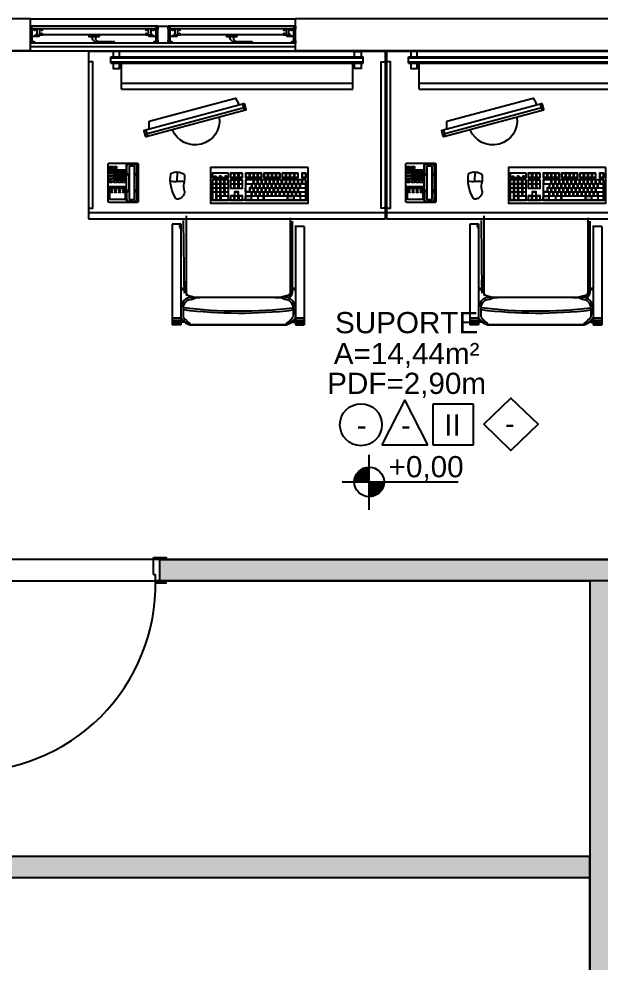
# Model space of a CAD drawing. Extents: x 100 to 738, y -85 to 470.
# Drawn here: x 623.744 to 626.49, y 462.234 to 466.687 of the extents above; entities that cross this region are included whole.
import ezdxf
from ezdxf.enums import TextEntityAlignment as Align

# ---------------------------------------------------------------- set-up
doc = ezdxf.new("R2010")
doc.units = 0
doc.layers.get('0').update_dxf_attribs({"linetype": 'CONTINUOUS'})
for name, color, linetype in [('0704-ARQ-CON', 12, 'CONTINUOUS'), ('A101', 1, 'CONTINUOUS'), ('A102', 2, 'CONTINUOUS'), ('A104', 4, 'CONTINUOUS'), ('A1CONSTRUIR_240', 240, 'CONTINUOUS'), ('A1MOB', 2, 'CONTINUOUS'), ('A2HACHU', 253, 'CONTINUOUS'), ('ARQ-ALV', 6, 'CONTINUOUS'), ('ARQ-GES', 4, 'CONTINUOUS'), ('ARQ-PIS', 1, 'CONTINUOUS'), ('GRF-ACAB', 2, 'CONTINUOUS'), ('GRF-HTC', 253, 'CONTINUOUS'), ('GRF-SMB', 2, 'CONTINUOUS'), ('Pisos', 251, 'CONTINUOUS')]:
    doc.layers.add(name, color=color, linetype=linetype)
doc.styles.add('ARIAL', font='arial.ttf', dxfattribs={"height": 0.1})
doc.styles.add('Arial_1', font='arial.ttf', dxfattribs={"height": 0.075})

# ---------------------------------------------------------------- blocks, each defined once
blk = doc.blocks.new('JMA_CS060')
at = {"layer": 'A101'}
for points in [[(7.2, 16.1), (7.2, 46.9), (19.5, 46.9), (19.5, 43.2), (20.8, 43.2), (20.8, 46.9), (31.6, 46.9), (31.6, 43.4), (34.2, 43.4), (34.2, 44.4), (32.9, 44.4), (32.9, 46.9), (38.4, 46.9), (38.4, 44.4), (37.2, 44.4), (37.2, 43.4), (39.7, 43.4), (39.7, 48.2), (7.2, 48.2), (7.2, 72.4), (17.2, 72.4), (17.2, 73.7), (7.2, 73.7), (6.3, 74.2), (5.8, 73.7), (1.3, 73.7), (1.3, 78.7), (5.8, 78.7), (6.3, 78.2), (7.2, 78.7), (7.2, 80), (0, 80), (0, 67.2), (1.3, 67.2), (1.3, 72.4), (5.9, 72.4), (5.9, 7.6), (1.3, 7.6), (1.3, 12.8), (0, 12.8), (0, 0), (7.2, 0), (7.2, 1.3), (6.3, 1.8), (5.8, 1.3), (1.3, 1.3), (1.3, 6.3), (5.8, 6.3), (6.3, 5.8), (7.2, 6.3), (7.2, 14.8), (20.8, 14.8), (20.8, 19.8), (19.5, 19.8), (19.5, 16.1)], [(325, 47.9), (325, 46.9), (325, 40.6), (325, 39.6), (275, 39.6), (275, 40.6), (275, 46.9), (275, 47.9)], [(580.5, 46.9), (592.8, 46.9), (592.8, 16.1), (580.5, 16.1), (580.5, 19.8), (579.2, 19.8), (579.2, 14.8), (592.8, 14.8), (592.8, 6.3), (593.7, 5.8), (594.2, 6.3), (598.7, 6.3), (598.7, 1.3), (594.2, 1.3), (593.7, 1.8), (592.8, 1.3), (592.8, 0), (600, 0), (600, 12.8), (598.7, 12.8), (598.7, 7.6), (594.1, 7.6), (594.1, 72.4), (598.7, 72.4), (598.7, 67.2), (600, 67.2), (600, 80), (592.8, 80), (592.8, 78.7), (593.7, 78.2), (594.2, 78.7), (598.7, 78.7), (598.7, 73.7), (594.2, 73.7), (593.7, 74.2), (592.8, 73.7), (582.8, 73.7), (582.8, 72.4), (592.8, 72.4), (592.8, 48.2), (560.3, 48.2), (560.3, 43.4), (562.9, 43.4), (562.9, 44.4), (561.6, 44.4), (561.6, 46.9), (567.1, 46.9), (567.1, 44.4), (565.9, 44.4), (565.9, 43.4), (568.4, 43.4), (568.4, 46.9), (579.2, 46.9), (579.2, 43.2), (580.5, 43.2)], [(55, 32.1), (55, 41.1), (29, 41.1), (29, 36.1), (30.2, 36.1), (30.2, 39.9), (32.5, 39.9), (32.5, 12.3), (30.2, 12.3), (30.2, 16.1), (29, 16.1), (29, 12.3), (14.2, 12.3), (14.2, 13.9), (13, 13.9), (13, 11.1), (55, 11.1), (55, 20.1), (53.8, 20.1), (53.8, 12.3), (43, 12.3), (43, 39.9), (53.8, 39.9), (53.8, 32.1)]]:
    blk.add_lwpolyline(points, close=True, dxfattribs=at)
blk.add_lwpolyline([(307.5, 47.9), (307.5, 61), (311.3, 66.4, -0.23718), (319.2, 70.7), (384.5, 72.5), (385.5, 71.5), (394.5, 71.5, 0.414214), (395, 72), (395, 72.5), (392, 75.5), (313.2, 75.5, 0.198912), (302.6, 71.1), (293.1, 61.6, 0.198912), (292.5, 60.2), (292.5, 47.9)], format="xyb", dxfattribs=at)
blk.add_lwpolyline([(587, 11.1), (587, 13.9), (585.8, 13.9), (585.8, 12.3), (571, 12.3), (571, 16.1), (569.8, 16.1), (569.8, 12.3), (567.5, 12.3), (567.5, 39.9), (569.8, 39.9), (569.8, 36.1), (571, 36.1), (571, 41.1), (545, 41.1), (545, 32.1), (546.2, 32.1), (546.2, 39.9), (557, 39.9), (557, 12.3), (546.2, 12.3), (546.2, 20.1), (545, 20.1), (545, 11.1), (587, 11.1), (587, 11.1)], dxfattribs=at)
at = {"layer": 'A102'}
for p, q in [((600, 80), (0, 80)), ((600, 0), (0, 0)), ((275, 39.6), (55, 39.6)), ((545, 12.4), (55, 12.4)), ((545, 39.6), (325, 39.6))]:
    blk.add_line(p, q, dxfattribs=at)
blk = doc.blocks.new('3600-00-FORCAS_ARMADAS-MAT-LAY-PROPOSTO$0$p.90.10')
for p, q in [((1671.5791, 1812.4482), (1671.5791, 1812.3682)), ((1671.5791, 1812.4282), (1671.5791, 1812.3482)), ((1671.5991, 1812.4482), (1671.5991, 1812.4182)), ((1671.6091, 1812.4182), (1671.5991, 1812.4182)), ((1671.6091, 1812.4182), (1671.6091, 1812.3482)), ((1672.4891, 1812.4182), (1672.4891, 1812.3482)), ((1672.4991, 1812.4182), (1672.4891, 1812.4182)), ((1672.4991, 1812.4482), (1672.4991, 1812.4182)), ((1672.5191, 1812.4482), (1672.5191, 1812.3482))]:
    blk.add_line(p, q)
for points in [[(1672.4991, 1813.3482), (1672.4691, 1813.3482), (1672.4691, 1812.4482), (1672.4991, 1812.4482)], [(1671.5991, 1812.4582), (1671.5491, 1812.4582), (1671.5491, 1812.4482), (1671.5991, 1812.4482)], [(1672.4991, 1812.4582), (1672.5491, 1812.4582), (1672.5491, 1812.4482), (1672.4991, 1812.4482)], [(1671.6091, 1812.3382), (1671.5491, 1812.3382), (1671.5491, 1812.3482), (1671.6091, 1812.3482)], [(1672.4891, 1812.3382), (1672.5491, 1812.3382), (1672.5491, 1812.3482), (1672.4891, 1812.3482)]]:
    blk.add_lwpolyline(points, close=True)
at = {"layer": 'Pisos'}
for p, q in [((1672.4616, 1813.3117), (1672.4616, 1813.2317)), ((1672.4691, 1813.3117), (1672.4616, 1813.3117)), ((1672.5066, 1813.3117), (1672.4991, 1813.3117)), ((1672.5066, 1813.3117), (1672.5066, 1813.2317)), ((1672.4316, 1813.2867), (1672.4316, 1813.2117)), ((1672.4616, 1813.2867), (1672.4316, 1813.2867)), ((1672.4466, 1813.2717), (1672.4466, 1813.2117)), ((1672.4616, 1813.2717), (1672.4466, 1813.2717)), ((1672.5366, 1813.2867), (1672.5066, 1813.2867)), ((1672.5066, 1813.2717), (1672.5216, 1813.2717)), ((1672.5216, 1813.2717), (1672.5216, 1813.2117)), ((1672.5366, 1813.2867), (1672.5366, 1813.2117)), ((1672.4466, 1813.2117), (1672.4316, 1813.2117)), ((1672.4691, 1813.2317), (1672.4616, 1813.2317)), ((1672.5066, 1813.2317), (1672.4991, 1813.2317)), ((1672.5366, 1813.2117), (1672.5216, 1813.2117))]:
    blk.add_line(p, q, dxfattribs=at)
blk.add_arc((1672.4841, 1812.4632), 0.8851, 89.029, 180.971, dxfattribs=at)
blk = doc.blocks.new('BASE ARQ')
at = {"layer": 'GRF-HTC'}
h = blk.add_hatch(color=41, dxfattribs=at)
h.dxf.hatch_style = 1
h.paths.add_polyline_path([(734.1406, 486.051), (738.7, 486.051), (738.7, 485.951), (734.1406, 485.951)])
h = blk.add_hatch(color=41, dxfattribs=at)
h.dxf.hatch_style = 1
h.paths.add_polyline_path([(736.2677, 478.451), (736.2677, 485.951), (736.1677, 485.951), (736.1677, 478.451)])
h = blk.add_hatch(color=41, dxfattribs=at)
h.dxf.hatch_style = 1
h.paths.add_polyline_path([(732.07, 484.651), (731.97, 484.651), (731.97, 484.4518), (732.07, 484.4518), (732.07, 484.551), (736.1677, 484.551), (736.1677, 484.651)])
at = {"layer": 'A102', "linetype": 'Continuous', "ltscale": 0.01}
for p, q in [((733.5301, 488.601), (734.7801, 488.601)), ((733.5301, 488.471), (734.7801, 488.471)), ((733.5301, 488.471), (734.7801, 488.471)), ((733.5301, 488.451), (734.7801, 488.451)), ((733.5301, 488.451), (734.7801, 488.451))]:
    blk.add_line(p, q, dxfattribs=at)
blk.add_lwpolyline([(734.1301, 488.566), (734.1801, 488.566), (734.1801, 488.486), (734.1301, 488.486)], close=True, dxfattribs=at)
blk.add_lwpolyline([(734.1301, 488.566), (734.1801, 488.566), (734.1801, 488.486), (734.1301, 488.486)], close=True, dxfattribs=at)
at = {"layer": 'A104'}
blk.add_lwpolyline([(736.2677, 478.451), (736.2677, 485.951), (736.1677, 485.951), (736.1677, 478.451)], close=True, dxfattribs=at)
at = {"layer": 'A1CONSTRUIR_240'}
blk.add_line((733.5301, 488.451), (733.5301, 488.601), dxfattribs=at)
at = {"layer": 'ARQ-ALV'}
for p, q in [((733.5301, 488.601), (729.5299, 488.601)), ((733.5301, 488.451), (733.5301, 488.601)), ((736.405, 488.601), (734.7801, 488.601)), ((734.7801, 488.451), (734.7801, 488.601)), ((733.5301, 488.451), (730.77, 488.451)), ((736.405, 488.451), (734.7801, 488.451))]:
    blk.add_line(p, q, dxfattribs=at)
at = {"layer": 'ARQ-GES'}
blk.add_lwpolyline([(734.1406, 486.051), (738.7, 486.051), (738.7, 485.951), (734.1406, 485.951)], close=True, dxfattribs=at)
blk.add_lwpolyline([(732.07, 484.651), (731.97, 484.651), (731.97, 484.4518), (732.07, 484.4518), (732.07, 484.551), (736.1677, 484.551), (736.1677, 484.651), (731.97, 484.651)], dxfattribs=at)
at = {"layer": '0704-ARQ-CON', "rotation": 180.0012848688252}
blk.add_blockref('3600-00-FORCAS_ARMADAS-MAT-LAY-PROPOSTO$0$p.90.10', (2405.679, 2298.4367), dxfattribs=at)
at = {"layer": 'A101', "linetype": 'Continuous', "xscale": -0.0009999999999764, "yscale": 0.0009999999999764, "zscale": 0.001, "rotation": 180}
for p in [(733.5301, 488.566), (733.5301, 488.566), (734.1801, 488.566), (734.1801, 488.566)]:
    blk.add_blockref('JMA_CS060', p, dxfattribs=at)
blk = doc.blocks.new('A$C1F6C1DF3')
for p, q in [((-409.2, -35.3), (-409.2, -67.3)), ((63.5, -35.3), (63.5, -67.3)), ((72.2, -53.3), (-417.8, -53.3))]:
    blk.add_line(p, q)
blk.add_lwpolyline([(-415.8, -35.3, 0.414214), (-417.8, -37.3), (-417.8, -65.3, 0.414214), (-415.8, -67.3), (70.2, -67.3, 0.414214), (72.2, -65.3), (72.2, -37.3, 0.414214), (70.2, -35.3)], format="xyb", close=True)
blk.add_lwpolyline([(-392.4, -35.3, -0.068717), (-385, -2.8, -0.249806), (-383.3, -1.9), (37.6, -1.9, -0.249806), (39.3, -2.8, -0.068717), (46.7, -35.3)], format="xyb")
blk.add_arc((-172.8, -53.3), 114.8, 187.0025, 352.9975)
blk = doc.blocks.new('A$C53536235')
blk.add_line((-382.5, -74.6, 0), (77.5, -74.6, 0))
at = {"elevation": 0}
for points in [[(-382.5, 78.4), (77.5, 78.4), (77.5, -88.6), (-382.5, -88.6)], [(-372.5, 52.4), (-352.5, 52.4), (-352.5, 32.4), (-372.5, 32.4)], [(-335.5, 52.4), (-259.3, 52.4), (-259.3, 32.4), (-335.5, 32.4)], [(-249.8, 52.4), (-173.6, 52.4), (-173.6, 32.4), (-249.8, 32.4)], [(-163.7, 52.4), (-87.5, 52.4), (-87.5, 32.4), (-163.7, 32.4)], [(-72.9, 52.4), (-15.9, 52.4), (-15.9, 32.4), (-72.9, 32.4)], [(-6.9, 52.4), (69.5, 52.4), (69.5, 32.4), (-6.9, 32.4)], [(-372.5, 21.4), (-86.5, 21.4), (-86.5, -74.6), (-372.5, -74.6)], [(-72.9, 20.4), (-15.9, 20.4), (-15.9, -18.6), (-72.9, -18.6)], [(-6.9, 21.4), (69.5, 21.4), (69.5, -74.6), (-6.9, -74.6)], [(1.5, 38.6), (9.7, 38.6), (9.7, 36), (1.5, 36)], [(26.8, 38.6), (35, 38.6), (35, 36), (26.8, 36)], [(61.1, 38.6), (52.9, 38.6), (52.9, 36), (61.1, 36)]]:
    blk.add_lwpolyline(points, close=True, dxfattribs=at)
for points in [[(-369.7, 51.4), (-356.4, 51.4, -0.414214), (-354.4, 49.4), (-354.4, 35.4, -0.414214), (-356.4, 33.4), (-369.7, 33.4, -0.414214), (-371.7, 35.4), (-371.7, 49.4, -0.414214)], [(-332.7, 51.4), (-319.4, 51.4, -0.414214), (-317.4, 49.4), (-317.4, 35.4, -0.414214), (-319.4, 33.4), (-332.7, 33.4, -0.414214), (-334.7, 35.4), (-334.7, 49.4, -0.414214)], [(-313.7, 51.4), (-300.3, 51.4, -0.414214), (-298.3, 49.4), (-298.3, 35.4, -0.414214), (-300.3, 33.4), (-313.7, 33.4, -0.414214), (-315.7, 35.4), (-315.7, 49.4, -0.414214)], [(-294.6, 51.4), (-281.3, 51.4, -0.414214), (-279.3, 49.4), (-279.3, 35.4, -0.414214), (-281.3, 33.4), (-294.6, 33.4, -0.414214), (-296.6, 35.4), (-296.6, 49.4, -0.414214)], [(-275.6, 51.4), (-262.2, 51.4, -0.414214), (-260.2, 49.4), (-260.2, 35.4, -0.414214), (-262.2, 33.4), (-275.6, 33.4, -0.414214), (-277.6, 35.4), (-277.6, 49.4, -0.414214)], [(-247, 51.4), (-233.7, 51.4, -0.414214), (-231.7, 49.4), (-231.7, 35.4, -0.414214), (-233.7, 33.4), (-247, 33.4, -0.414214), (-249, 35.4), (-249, 49.4, -0.414214)], [(-228, 51.4), (-214.6, 51.4, -0.414214), (-212.6, 49.4), (-212.6, 35.4, -0.414214), (-214.6, 33.4), (-228, 33.4, -0.414214), (-230, 35.4), (-230, 49.4, -0.414214)], [(-208.9, 51.4), (-195.6, 51.4, -0.414214), (-193.6, 49.4), (-193.6, 35.4, -0.414214), (-195.6, 33.4), (-208.9, 33.4, -0.414214), (-210.9, 35.4), (-210.9, 49.4, -0.414214)], [(-189.9, 51.4), (-176.5, 51.4, -0.414214), (-174.5, 49.4), (-174.5, 35.4, -0.414214), (-176.5, 33.4), (-189.9, 33.4, -0.414214), (-191.9, 35.4), (-191.9, 49.4, -0.414214)], [(-160.9, 51.4), (-147.6, 51.4, -0.414214), (-145.6, 49.4), (-145.6, 35.4, -0.414214), (-147.6, 33.4), (-160.9, 33.4, -0.414214), (-162.9, 35.4), (-162.9, 49.4, -0.414214)], [(-141.9, 51.4), (-128.5, 51.4, -0.414214), (-126.5, 49.4), (-126.5, 35.4, -0.414214), (-128.5, 33.4), (-141.9, 33.4, -0.414214), (-143.9, 35.4), (-143.9, 49.4, -0.414214)], [(-122.8, 51.4), (-109.5, 51.4, -0.414214), (-107.5, 49.4), (-107.5, 35.4, -0.414214), (-109.5, 33.4), (-122.8, 33.4, -0.414214), (-124.8, 35.4), (-124.8, 49.4, -0.414214)], [(-103.8, 51.4), (-90.4, 51.4, -0.414214), (-88.4, 49.4), (-88.4, 35.4, -0.414214), (-90.4, 33.4), (-103.8, 33.4, -0.414214), (-105.8, 35.4), (-105.8, 49.4, -0.414214)], [(-70.1, 51.4), (-56.7, 51.4, -0.414214), (-54.7, 49.4), (-54.7, 35.4, -0.414214), (-56.7, 33.4), (-70.1, 33.4, -0.414214), (-72.1, 35.4), (-72.1, 49.4, -0.414214)], [(-51, 51.4), (-37.7, 51.4, -0.414214), (-35.7, 49.4), (-35.7, 35.4, -0.414214), (-37.7, 33.4), (-51, 33.4, -0.414214), (-53, 35.4), (-53, 49.4, -0.414214)], [(-32, 51.4), (-18.6, 51.4, -0.414214), (-16.6, 49.4), (-16.6, 35.4, -0.414214), (-18.6, 33.4), (-32, 33.4, -0.414214), (-34, 35.4), (-34, 49.4, -0.414214)], [(-369.8, 1.4), (-346.9, 1.4, -0.414214), (-344.9, -0.6), (-344.9, -14.6, -0.414214), (-346.9, -16.6), (-369.8, -16.6, -0.414214), (-371.8, -14.6), (-371.8, -0.6, -0.414214)], [(-369.7, 20.4), (-356.4, 20.4, -0.414214), (-354.4, 18.4), (-354.4, 4.4, -0.414214), (-356.4, 2.4), (-369.7, 2.4, -0.414214), (-371.7, 4.4), (-371.7, 18.4, -0.414214)], [(-350.7, 20.4), (-337.3, 20.4, -0.414214), (-335.3, 18.4), (-335.3, 4.4, -0.414214), (-337.3, 2.4), (-350.7, 2.4, -0.414214), (-352.7, 4.4), (-352.7, 18.4, -0.414214)], [(-341.2, 1.4), (-327.8, 1.4, -0.414214), (-325.8, -0.6), (-325.8, -14.6, -0.414214), (-327.8, -16.6), (-341.2, -16.6, -0.414214), (-343.2, -14.6), (-343.2, -0.6, -0.414214)], [(-331.6, 20.4), (-318.3, 20.4, -0.414214), (-316.3, 18.4), (-316.3, 4.4, -0.414214), (-318.3, 2.4), (-331.6, 2.4, -0.414214), (-333.6, 4.4), (-333.6, 18.4, -0.414214)], [(-322.2, 1.4), (-308.8, 1.4, -0.414214), (-306.8, -0.6), (-306.8, -14.6, -0.414214), (-308.8, -16.6), (-322.2, -16.6, -0.414214), (-324.2, -14.6), (-324.2, -0.6, -0.414214)], [(-312.6, 20.4), (-299.2, 20.4, -0.414214), (-297.2, 18.4), (-297.2, 4.4, -0.414214), (-299.2, 2.4), (-312.6, 2.4, -0.414214), (-314.6, 4.4), (-314.6, 18.4, -0.414214)], [(-303.1, 1.4), (-289.7, 1.4, -0.414214), (-287.7, -0.6), (-287.7, -14.6, -0.414214), (-289.7, -16.6), (-303.1, -16.6, -0.414214), (-305.1, -14.6), (-305.1, -0.6, -0.414214)], [(-293.5, 20.4), (-280.2, 20.4, -0.414214), (-278.2, 18.4), (-278.2, 4.4, -0.414214), (-280.2, 2.4), (-293.5, 2.4, -0.414214), (-295.5, 4.4), (-295.5, 18.4, -0.414214)], [(-284.1, 1.4), (-270.7, 1.4, -0.414214), (-268.7, -0.6), (-268.7, -14.6, -0.414214), (-270.7, -16.6), (-284.1, -16.6, -0.414214), (-286.1, -14.6), (-286.1, -0.6, -0.414214)], [(-274.5, 20.4), (-261.1, 20.4, -0.414214), (-259.1, 18.4), (-259.1, 4.4, -0.414214), (-261.1, 2.4), (-274.5, 2.4, -0.414214), (-276.5, 4.4), (-276.5, 18.4, -0.414214)], [(-265, 1.4), (-251.6, 1.4, -0.414214), (-249.6, -0.6), (-249.6, -14.6, -0.414214), (-251.6, -16.6), (-265, -16.6, -0.414214), (-267, -14.6), (-267, -0.6, -0.414214)], [(-255.4, 20.4), (-242.1, 20.4, -0.414214), (-240.1, 18.4), (-240.1, 4.4, -0.414214), (-242.1, 2.4), (-255.4, 2.4, -0.414214), (-257.4, 4.4), (-257.4, 18.4, -0.414214)], [(-246, 1.4), (-232.6, 1.4, -0.414214), (-230.6, -0.6), (-230.6, -14.6, -0.414214), (-232.6, -16.6), (-246, -16.6, -0.414214), (-248, -14.6), (-248, -0.6, -0.414214)], [(-236.4, 20.4), (-223, 20.4, -0.414214), (-221, 18.4), (-221, 4.4, -0.414214), (-223, 2.4), (-236.4, 2.4, -0.414214), (-238.4, 4.4), (-238.4, 18.4, -0.414214)], [(-226.9, 1.4), (-213.5, 1.4, -0.414214), (-211.5, -0.6), (-211.5, -14.6, -0.414214), (-213.5, -16.6), (-226.9, -16.6, -0.414214), (-228.9, -14.6), (-228.9, -0.6, -0.414214)], [(-217.3, 20.4), (-204, 20.4, -0.414214), (-202, 18.4), (-202, 4.4, -0.414214), (-204, 2.4), (-217.3, 2.4, -0.414214), (-219.3, 4.4), (-219.3, 18.4, -0.414214)], [(-207.9, 1.4), (-194.5, 1.4, -0.414214), (-192.5, -0.6), (-192.5, -14.6, -0.414214), (-194.5, -16.6), (-207.9, -16.6, -0.414214), (-209.9, -14.6), (-209.9, -0.6, -0.414214)], [(-198.3, 20.4), (-184.9, 20.4, -0.414214), (-182.9, 18.4), (-182.9, 4.4, -0.414214), (-184.9, 2.4), (-198.3, 2.4, -0.414214), (-200.3, 4.4), (-200.3, 18.4, -0.414214)], [(-188.8, 1.4), (-175.4, 1.4, -0.414214), (-173.4, -0.6), (-173.4, -14.6, -0.414214), (-175.4, -16.6), (-188.8, -16.6, -0.414214), (-190.8, -14.6), (-190.8, -0.6, -0.414214)], [(-179.2, 20.4), (-165.9, 20.4, -0.414214), (-163.9, 18.4), (-163.9, 4.4, -0.414214), (-165.9, 2.4), (-179.2, 2.4, -0.414214), (-181.2, 4.4), (-181.2, 18.4, -0.414214)], [(-169.8, 1.4), (-156.4, 1.4, -0.414214), (-154.4, -0.6), (-154.4, -14.6, -0.414214), (-156.4, -16.6), (-169.8, -16.6, -0.414214), (-171.8, -14.6), (-171.8, -0.6, -0.414214)], [(-160.2, 20.4), (-146.8, 20.4, -0.414214), (-144.8, 18.4), (-144.8, 4.4, -0.414214), (-146.8, 2.4), (-160.2, 2.4, -0.414214), (-162.2, 4.4), (-162.2, 18.4, -0.414214)], [(-150.7, 1.4), (-137.3, 1.4, -0.414214), (-135.3, -0.6), (-135.3, -14.6, -0.414214), (-137.3, -16.6), (-150.7, -16.6, -0.414214), (-152.7, -14.6), (-152.7, -0.6, -0.414214)], [(-141.1, 20.4), (-127.8, 20.4, -0.414214), (-125.8, 18.4), (-125.8, 4.4, -0.414214), (-127.8, 2.4), (-141.1, 2.4, -0.414214), (-143.1, 4.4), (-143.1, 18.4, -0.414214)], [(-131.7, 1.4), (-118.3, 1.4, -0.414214), (-116.3, -0.6), (-116.3, -14.6, -0.414214), (-118.3, -16.6), (-131.7, -16.6, -0.414214), (-133.7, -14.6), (-133.7, -0.6, -0.414214)], [(-122.1, 20.4), (-89.8, 20.4, -0.414214), (-87.8, 18.4), (-87.8, 4.4, -0.414214), (-89.8, 2.4), (-122.1, 2.4, -0.414214), (-124.1, 4.4), (-124.1, 18.4, -0.414214)], [(-105, -18.6), (-105, -33.6, 0.414214), (-103, -35.6), (-89.6, -35.6, 0.414214), (-87.6, -33.6), (-87.7, -0.6, 0.414214), (-89.7, 1.4), (-112.6, 1.4, 0.414214), (-114.6, -0.6), (-114.6, -14.6, 0.414214), (-112.6, -16.6), (-107, -16.6, -0.414214)], [(-70.1, 19.4), (-56.7, 19.4, -0.414214), (-54.7, 17.4), (-54.7, 3.4, -0.414214), (-56.7, 1.4), (-70.1, 1.4, -0.414214), (-72.1, 3.4), (-72.1, 17.4, -0.414214)], [(-70.1, 0.4), (-56.7, 0.4, -0.414214), (-54.7, -1.6), (-54.7, -15.6, -0.414214), (-56.7, -17.6), (-70.1, -17.6, -0.414214), (-72.1, -15.6), (-72.1, -1.6, -0.414214)], [(-51, 19.4), (-37.7, 19.4, -0.414214), (-35.7, 17.4), (-35.7, 3.4, -0.414214), (-37.7, 1.4), (-51, 1.4, -0.414214), (-53, 3.4), (-53, 17.4, -0.414214)], [(-51, 0.4), (-37.7, 0.4, -0.414214), (-35.7, -1.6), (-35.7, -15.6, -0.414214), (-37.6, -17.6), (-51, -17.6, -0.414214), (-53, -15.6), (-53, -1.6, -0.414214)], [(-32, 19.4), (-18.6, 19.4, -0.414214), (-16.6, 17.4), (-16.6, 3.4, -0.414214), (-18.6, 1.4), (-32, 1.4, -0.414214), (-34, 3.4), (-34, 17.4, -0.414214)], [(-32, 0.4), (-18.6, 0.4, -0.414214), (-16.6, -1.6), (-16.6, -15.6, -0.414214), (-18.6, -17.6), (-32, -17.6, -0.414214), (-34, -15.6), (-34, -1.6, -0.414214)], [(-4, 1.4), (9.4, 1.4, -0.414214), (11.4, -0.6), (11.4, -14.6, -0.414214), (9.4, -16.6), (-4, -16.6, -0.414214), (-6, -14.6), (-6, -0.6, -0.414214)], [(-3.9, 20.4), (9.4, 20.4, -0.414214), (11.4, 18.4), (11.4, 4.4, -0.414214), (9.4, 2.4), (-3.9, 2.4, -0.414214), (-5.9, 4.4), (-5.9, 18.4, -0.414214)], [(15.1, 20.4), (28.5, 20.4, -0.414214), (30.5, 18.4), (30.5, 4.4, -0.414214), (28.5, 2.4), (15.1, 2.4, -0.414214), (13.1, 4.4), (13.1, 18.4, -0.414214)], [(15.1, 1.4), (28.4, 1.4, -0.414214), (30.4, -0.6), (30.4, -14.6, -0.414214), (28.4, -16.6), (15.1, -16.6, -0.414214), (13.1, -14.6), (13.1, -0.6, -0.414214)], [(34.1, 1.4), (47.5, 1.4, -0.414214), (49.5, -0.6), (49.5, -14.6, -0.414214), (47.5, -16.6), (34.1, -16.6, -0.414214), (32.1, -14.6), (32.1, -0.6, -0.414214)], [(34.2, 20.4), (47.5, 20.4, -0.414214), (49.5, 18.4), (49.5, 4.4, -0.414214), (47.5, 2.4), (34.2, 2.4, -0.414214), (32.2, 4.4), (32.2, 18.4, -0.414214)], [(53.2, 20.4), (66.6, 20.4, -0.414214), (68.6, 18.4), (68.6, 4.4, -0.414214), (66.6, 2.4), (53.2, 2.4, -0.414214), (51.2, 4.4), (51.2, 18.4, -0.414214)], [(53.2, 1.4), (66.5, 1.4, -0.414214), (68.5, -0.6), (68.5, -14.6, -0.414214), (66.5, -16.6), (53.2, -16.6, -0.414214), (51.2, -14.6), (51.2, -0.6, -0.414214)], [(-369.9, -17.6), (-337.6, -17.6, -0.414214), (-335.6, -19.6), (-335.6, -33.6, -0.414214), (-337.6, -35.6), (-369.9, -35.6, -0.414214), (-371.9, -33.6), (-371.9, -19.6, -0.414214)], [(-369.9, -36.6), (-347, -36.6, -0.414214), (-345, -38.6), (-345, -52.6, -0.414214), (-347, -54.6), (-369.9, -54.6, -0.414214), (-371.9, -52.6), (-371.9, -38.6, -0.414214)], [(-341.1, -36.6), (-327.7, -36.6, -0.414214), (-325.7, -38.6), (-325.7, -52.6, -0.414214), (-327.7, -54.6), (-341.1, -54.6, -0.414214), (-343.1, -52.6), (-343.1, -38.6, -0.414214)], [(-331.9, -17.6), (-318.6, -17.6, -0.414214), (-316.6, -19.6), (-316.6, -33.6, -0.414214), (-318.6, -35.6), (-331.9, -35.6, -0.414214), (-333.9, -33.6), (-333.9, -19.6, -0.414214)], [(-322, -36.6), (-308.7, -36.6, -0.414214), (-306.7, -38.6), (-306.7, -52.6, -0.414214), (-308.7, -54.6), (-322, -54.6, -0.414214), (-324, -52.6), (-324, -38.6, -0.414214)], [(-312.9, -17.6), (-299.5, -17.6, -0.414214), (-297.5, -19.6), (-297.5, -33.6, -0.414214), (-299.5, -35.6), (-312.9, -35.6, -0.414214), (-314.9, -33.6), (-314.9, -19.6, -0.414214)], [(-303, -36.6), (-289.6, -36.6, -0.414214), (-287.6, -38.6), (-287.6, -52.6, -0.414214), (-289.6, -54.6), (-303, -54.6, -0.414214), (-305, -52.6), (-305, -38.6, -0.414214)], [(-293.8, -17.6), (-280.5, -17.6, -0.414214), (-278.5, -19.6), (-278.5, -33.6, -0.414214), (-280.5, -35.6), (-293.8, -35.6, -0.414214), (-295.8, -33.6), (-295.8, -19.6, -0.414214)], [(-283.9, -36.6), (-270.6, -36.6, -0.414214), (-268.6, -38.6), (-268.6, -52.6, -0.414214), (-270.6, -54.6), (-283.9, -54.6, -0.414214), (-285.9, -52.6), (-285.9, -38.6, -0.414214)], [(-274.8, -17.6), (-261.4, -17.6, -0.414214), (-259.4, -19.6), (-259.4, -33.6, -0.414214), (-261.4, -35.6), (-274.8, -35.6, -0.414214), (-276.8, -33.6), (-276.8, -19.6, -0.414214)], [(-264.9, -36.6), (-251.5, -36.6, -0.414214), (-249.5, -38.6), (-249.5, -52.6, -0.414214), (-251.5, -54.6), (-264.9, -54.6, -0.414214), (-266.9, -52.6), (-266.9, -38.6, -0.414214)], [(-255.7, -17.6), (-242.4, -17.6, -0.414214), (-240.4, -19.6), (-240.4, -33.6, -0.414214), (-242.4, -35.6), (-255.7, -35.6, -0.414214), (-257.7, -33.6), (-257.7, -19.6, -0.414214)], [(-245.8, -36.6), (-232.5, -36.6, -0.414214), (-230.5, -38.6), (-230.5, -52.6, -0.414214), (-232.5, -54.6), (-245.8, -54.6, -0.414214), (-247.8, -52.6), (-247.8, -38.6, -0.414214)], [(-236.7, -17.6), (-223.3, -17.6, -0.414214), (-221.3, -19.6), (-221.3, -33.6, -0.414214), (-223.3, -35.6), (-236.7, -35.6, -0.414214), (-238.7, -33.6), (-238.7, -19.6, -0.414214)], [(-226.8, -36.6), (-213.4, -36.6, -0.414214), (-211.4, -38.6), (-211.4, -52.6, -0.414214), (-213.4, -54.6), (-226.8, -54.6, -0.414214), (-228.8, -52.6), (-228.8, -38.6, -0.414214)], [(-217.6, -17.6), (-204.3, -17.6, -0.414214), (-202.3, -19.6), (-202.3, -33.6, -0.414214), (-204.3, -35.6), (-217.6, -35.6, -0.414214), (-219.6, -33.6), (-219.6, -19.6, -0.414214)], [(-207.7, -36.6), (-194.4, -36.6, -0.414214), (-192.4, -38.6), (-192.4, -52.6, -0.414214), (-194.4, -54.6), (-207.7, -54.6, -0.414214), (-209.7, -52.6), (-209.7, -38.6, -0.414214)], [(-198.6, -17.6), (-185.2, -17.6, -0.414214), (-183.2, -19.6), (-183.2, -33.6, -0.414214), (-185.2, -35.6), (-198.6, -35.6, -0.414214), (-200.6, -33.6), (-200.6, -19.6, -0.414214)], [(-188.7, -36.6), (-175.3, -36.6, -0.414214), (-173.3, -38.6), (-173.3, -52.6, -0.414214), (-175.3, -54.6), (-188.7, -54.6, -0.414214), (-190.7, -52.6), (-190.7, -38.6, -0.414214)], [(-179.5, -17.6), (-166.2, -17.6, -0.414214), (-164.2, -19.6), (-164.2, -33.6, -0.414214), (-166.2, -35.6), (-179.5, -35.6, -0.414214), (-181.5, -33.6), (-181.5, -19.6, -0.414214)], [(-169.6, -36.6), (-156.3, -36.6, -0.414214), (-154.3, -38.6), (-154.3, -52.6, -0.414214), (-156.3, -54.6), (-169.6, -54.6, -0.414214), (-171.6, -52.6), (-171.6, -38.6, -0.414214)], [(-160.5, -17.6), (-147.1, -17.6, -0.414214), (-145.1, -19.6), (-145.1, -33.6, -0.414214), (-147.1, -35.6), (-160.5, -35.6, -0.414214), (-162.5, -33.6), (-162.5, -19.6, -0.414214)], [(-150.6, -36.6), (-137.2, -36.6, -0.414214), (-135.2, -38.6), (-135.2, -52.6, -0.414214), (-137.2, -54.6), (-150.6, -54.6, -0.414214), (-152.6, -52.6), (-152.6, -38.6, -0.414214)], [(-141.4, -17.6), (-128.1, -17.6, -0.414214), (-126.1, -19.6), (-126.1, -33.6, -0.414214), (-128.1, -35.6), (-141.4, -35.6, -0.414214), (-143.4, -33.6), (-143.4, -19.6, -0.414214)], [(-131.5, -36.6), (-118.2, -36.6, -0.414214), (-116.2, -38.6), (-116.2, -52.6, -0.414214), (-118.2, -54.6), (-131.5, -54.6, -0.414214), (-133.5, -52.6), (-133.5, -38.6, -0.414214)], [(-122.4, -17.6), (-109, -17.6, -0.414214), (-107, -19.6), (-107, -33.6, -0.414214), (-109, -35.6), (-122.4, -35.6, -0.414214), (-124.4, -33.6), (-124.4, -19.6, -0.414214)], [(-112.5, -36.6), (-89.6, -36.6, -0.414214), (-87.6, -38.6), (-87.6, -52.6, -0.414214), (-89.6, -54.6), (-112.5, -54.6, -0.414214), (-114.5, -52.6), (-114.5, -38.6, -0.414214)], [(-51, -36.6), (-37.6, -36.6, -0.414214), (-35.6, -38.6), (-35.6, -52.6, -0.414214), (-37.6, -54.6), (-51, -54.6, -0.414214), (-53, -52.6), (-53, -38.6, -0.414214)], [(-4.1, -17.6), (9.3, -17.6, -0.414214), (11.3, -19.6), (11.3, -33.6, -0.414214), (9.3, -35.6), (-4.1, -35.6, -0.414214), (-6.1, -33.6), (-6.1, -19.6, -0.414214)], [(-4.1, -36.6), (9.2, -36.6, -0.414214), (11.2, -38.6), (11.2, -52.6, -0.414214), (9.2, -54.6), (-4.1, -54.6, -0.414214), (-6.1, -52.6), (-6.1, -38.6, -0.414214)], [(14.9, -36.6), (28.3, -36.6, -0.414214), (30.3, -38.6), (30.3, -52.6, -0.414214), (28.3, -54.6), (14.9, -54.6, -0.414214), (12.9, -52.6), (12.9, -38.6, -0.414214)], [(15, -17.6), (28.4, -17.6, -0.414214), (30.4, -19.6), (30.4, -33.6, -0.414214), (28.4, -35.6), (15, -35.6, -0.414214), (13, -33.6), (13, -19.6, -0.414214)], [(34, -17.6), (47.4, -17.6, -0.414214), (49.4, -19.6), (49.4, -33.6, -0.414214), (47.4, -35.6), (34, -35.6, -0.414214), (32, -33.6), (32, -19.6, -0.414214)], [(34, -36.6), (47.3, -36.6, -0.414214), (49.3, -38.6), (49.3, -52.6, -0.414214), (47.3, -54.6), (34, -54.6, -0.414214), (32, -52.6), (32, -38.6, -0.414214)], [(53, -36.6), (66.4, -36.6, -0.414214), (68.4, -38.6), (68.3, -71.6, -0.414214), (66.3, -73.6), (53, -73.6, -0.414214), (51, -71.6), (51, -38.6, -0.414214)], [(53.1, -17.6), (66.5, -17.6, -0.414214), (68.5, -19.6), (68.5, -33.6, -0.414214), (66.5, -35.6), (53.1, -35.6, -0.414214), (51.1, -33.6), (51.1, -19.6, -0.414214)], [(-369.8, -55.6), (-346.9, -55.6, -0.414214), (-344.9, -57.6), (-344.9, -71.6, -0.414214), (-346.9, -73.6), (-369.8, -73.6, -0.414214), (-371.8, -71.6), (-371.8, -57.6, -0.414214)], [(-289.3, -55.6), (-312.2, -55.6, 0.414214), (-314.2, -57.6), (-314.2, -71.6, 0.414214), (-312.2, -73.6), (-289.3, -73.6, 0.414214), (-287.3, -71.6), (-287.3, -57.6, 0.414214)], [(-283.6, -55.6), (-175.5, -55.6, -0.414214), (-173.5, -57.6), (-173.5, -71.6, -0.414214), (-175.5, -73.6), (-283.6, -73.6, -0.414214), (-285.6, -71.6), (-285.6, -57.6, -0.414214)], [(-169.8, -55.6), (-146.9, -55.6, -0.414214), (-144.9, -57.6), (-144.9, -71.6, -0.414214), (-146.9, -73.6), (-169.8, -73.6, -0.414214), (-171.8, -71.6), (-171.8, -57.6, -0.414214)], [(-89.2, -55.6), (-112.1, -55.6, 0.414214), (-114.1, -57.6), (-114.1, -71.6, 0.414214), (-112.1, -73.6), (-89.2, -73.6, 0.414214), (-87.2, -71.6), (-87.2, -57.6, 0.414214)], [(-70.1, -55.6), (-56.7, -55.6, -0.414214), (-54.7, -57.6), (-54.7, -71.6, -0.414214), (-56.7, -73.6), (-70.1, -73.6, -0.414214), (-72.1, -71.6), (-72.1, -57.6, -0.414214)], [(-51, -55.6), (-37.6, -55.6, -0.414214), (-35.6, -57.6), (-35.6, -71.6, -0.414214), (-37.6, -73.6), (-51, -73.6, -0.414214), (-53, -71.6), (-53, -57.6, -0.414214)], [(-32, -55.6), (-18.6, -55.6, -0.414214), (-16.6, -57.6), (-16.6, -71.6, -0.414214), (-18.6, -73.6), (-32, -73.6, -0.414214), (-34, -71.6), (-34, -57.6, -0.414214)], [(-4, -55.6), (28.2, -55.6, -0.414214), (30.2, -57.6), (30.2, -71.6, -0.414214), (28.2, -73.6), (-4, -73.6, -0.414214), (-6, -71.6), (-6, -57.6, -0.414214)], [(33.9, -55.6), (47.3, -55.6, -0.414214), (49.3, -57.6), (49.3, -71.6, -0.414214), (47.3, -73.6), (33.9, -73.6, -0.414214), (31.9, -71.6), (31.9, -57.6, -0.414214)]]:
    blk.add_lwpolyline(points, format="xyb", close=True, dxfattribs=at)
blk.add_lwpolyline([(-72.9, -74.6), (-72.9, -54.6), (-54.4, -54.6), (-54.4, -35.6), (-34.4, -35.6), (-34.4, -54.6), (-15.9, -54.6), (-15.9, -74.6), (-72.9, -74.6)], dxfattribs=at)
blk = doc.blocks.new('A$C5C4B1C23')
for p, q in [((55.1, 11.2, 0), (-32, 11.2, 0)), ((-32, -68.6, 0), (55.1, -68.6, 0)), ((-32, -69.9, 0), (55.1, -69.9, 0)), ((-21.8, -86, 0), (-21.8, -84.3, 0)), ((-21.4, -83.8, 0), (-14.6, -83.8, 0)), ((-21.4, -86.4, 0), (-14.6, -86.4, 0)), ((-14.2, -86, 0), (-14.2, -84.3, 0)), ((-2.8, -86, 0), (-2.8, -84.3, 0)), ((-2.4, -83.8, 0), (4.4, -83.8, 0)), ((-2.4, -86.4, 0), (4.4, -86.4, 0)), ((4.8, -86, 0), (4.8, -84.3, 0)), ((16.2, -86, 0), (16.2, -84.3, 0)), ((16.6, -83.8, 0), (23.4, -83.8, 0)), ((16.6, -86.4, 0), (23.4, -86.4, 0)), ((23.8, -86, 0), (23.8, -84.3, 0)), ((35.2, -86, 0), (35.2, -84.3, 0)), ((35.6, -83.8, 0), (42.4, -83.8, 0)), ((35.6, -86.4, 0), (42.4, -86.4, 0)), ((42.8, -86, 0), (42.8, -84.3, 0)), ((-21.8, -94.4, 0), (-21.8, -92.7, 0)), ((-21.4, -92.3, 0), (-14.6, -92.3, 0)), ((-21.4, -94.8, 0), (-14.6, -94.8, 0)), ((-14.2, -94.4, 0), (-14.2, -92.7, 0)), ((-2.8, -94.4, 0), (-2.8, -92.7, 0)), ((-2.4, -92.3, 0), (4.4, -92.3, 0)), ((-2.4, -94.8, 0), (4.4, -94.8, 0)), ((4.8, -94.4, 0), (4.8, -92.7, 0)), ((16.2, -94.4, 0), (16.2, -92.7, 0)), ((16.6, -92.3, 0), (23.4, -92.3, 0)), ((16.6, -94.8, 0), (23.4, -94.8, 0)), ((23.8, -94.4, 0), (23.8, -92.7, 0)), ((35.2, -94.4, 0), (35.2, -92.7, 0)), ((35.6, -92.3, 0), (42.4, -92.3, 0)), ((35.6, -94.8, 0), (42.4, -94.8, 0)), ((42.8, -94.4, 0), (42.8, -92.7, 0))]:
    blk.add_line(p, q)
at = {"elevation": 0}
for points in [[(48.3, -142.1, 0.414214), (55.1, -135.4), (55.1, 37, 0.414214), (48.3, 43.8), (-80.1, 43.7, 0.414214), (-86.9, 37), (-86.9, -135.4, 0.414214), (-80.1, -142.2)], [(-32, 31.9, 0.414214), (-38.7, 38.7), (-74.2, 38.7, 0.414214), (-81, 31.9), (-81, -130.3, 0.414214), (-74.2, -137.1), (-38.7, -137.1, 0.414214), (-32, -130.3)], [(-70.8, -20.1, 0.148069), (-72.2, -15.4), (-78.7, -5.7, -0.148069), (-80.1, -1), (-80.1, 28.5, -0.414214), (-71.7, 37), (-41.3, 37, -0.414214), (-32.8, 28.5), (-32.8, -0.6, -0.170304), (-34.7, -5.9), (-41.1, -13.9, 0.170304), (-42.9, -19.2), (-42.9, -79.2, 0.170304), (-41.1, -84.5), (-34.7, -92.5, -0.170304), (-32.8, -97.8), (-32.8, -126.9, -0.414214), (-41.2, -135.4), (-71.7, -135.4, -0.414214), (-80.1, -126.9), (-80.1, -97.4, -0.148069), (-78.7, -92.7), (-72.2, -83, 0.148069), (-70.8, -78.3)], [(-45.5, 27.3, 0.414214), (-48.9, 30.6), (-64.9, 30.6, 0.414214), (-68.3, 27.3), (-68.3, -125.7, 0.414214), (-64.9, -129.1), (-48.9, -129.1, 0.414214), (-45.5, -125.7)], [(-26.9, 4.9), (-26.9, -2.7, 0.414214), (-26, -3.6), (-12.5, -3.6, 0.414214), (-11.7, -2.7), (-11.7, 4.9, 0.414214), (-12.5, 5.7), (-26, 5.7, 0.414214)], [(-6.6, 5.7, 0.414214), (-7.5, 4.9), (-7.5, -2.7, 0.414214), (-6.6, -3.6), (6.9, -3.6, 0.414214), (7.8, -2.7), (7.8, 4.9, 0.414214), (6.9, 5.7)], [(12.8, 5.7, 0.414214), (12, 4.9), (12, -2.7, 0.414214), (12.8, -3.6), (26.3, -3.6, 0.414214), (27.2, -2.7), (27.2, 4.9, 0.414214), (26.3, 5.7)], [(27.2, 26.4, -0.414214), (28, 25.6), (28, 20.5, -0.414214), (27.2, 19.7), (13.7, 19.7, -0.414214), (12.8, 20.5), (12.8, 25.6, -0.414214), (13.7, 26.4)], [(33.9, 26.4), (47.5, 26.4, -0.414214), (48.3, 25.6), (48.3, 20.5, -0.414214), (47.5, 19.7), (33.9, 19.7, -0.414214), (33.1, 20.5), (33.1, 25.6, -0.414214)], [(35.6, -2.7, 0.414214), (36.5, -3.6), (47.5, -3.6, 0.414214), (48.3, -2.7), (48.3, 0.7, 0.414214), (47.5, 1.5), (36.5, 1.5, 0.414214), (35.6, 0.7)], [(-12.5, -8.6), (-26, -8.6, 0.414214), (-26.9, -9.5), (-26.9, -17.1, 0.414214), (-26, -17.9), (-12.5, -17.9, 0.414214), (-11.7, -17.1), (-11.7, -9.5, 0.414214)], [(-12.5, -23), (-26, -23, 0.414214), (-26.9, -23.9), (-26.9, -31.5, 0.414214), (-26, -32.3), (-12.5, -32.3, 0.414214), (-11.7, -31.5), (-11.7, -23.9, 0.414214)], [(-26.9, -45.8), (-26.9, -38.2, -0.414214), (-26, -37.4), (-12.5, -37.4, -0.414214), (-11.7, -38.2), (-11.7, -45.8, -0.414214), (-12.5, -46.7), (-26, -46.7, -0.414214)], [(-6.6, -8.6, 0.414214), (-7.5, -9.5), (-7.5, -17.1, 0.414214), (-6.6, -17.9), (6.9, -17.9, 0.414214), (7.8, -17.1), (7.8, -9.5, 0.414214), (6.9, -8.6)], [(-6.6, -23, 0.414214), (-7.5, -23.9), (-7.5, -31.5, 0.414214), (-6.6, -32.3), (6.9, -32.3, 0.414214), (7.8, -31.5), (7.8, -23.8, 0.414214), (6.9, -23)], [(-6.6, -46.7, -0.414214), (-7.5, -45.8), (-7.5, -38.2, -0.414214), (-6.6, -37.4), (6.9, -37.4, -0.414214), (7.8, -38.2), (7.8, -45.8, -0.414214), (6.9, -46.7)], [(12.8, -8.6, 0.414214), (12, -9.5), (12, -17.1, 0.414214), (12.8, -17.9), (26.3, -17.9, 0.414214), (27.2, -17.1), (27.2, -9.5, 0.414214), (26.3, -8.6)], [(12.8, -23, 0.414214), (12, -23.8), (12, -31.5, 0.414214), (12.8, -32.3), (26.3, -32.3, 0.414214), (27.2, -31.5), (27.2, -23.8, 0.414214), (26.3, -23)], [(12.8, -46.7, -0.414214), (12, -45.8), (12, -38.2, -0.414214), (12.8, -37.4), (26.3, -37.4, -0.414214), (27.2, -38.2), (27.2, -45.8, -0.414214), (26.3, -46.7)], [(47.5, -12.9), (36.5, -12.9, 0.414214), (35.6, -13.7), (35.6, -17.1, 0.414214), (36.5, -17.9), (47.5, -17.9, 0.414214), (48.3, -17.1), (48.3, -13.7, 0.414214)], [(48.3, -28.1, 0.414214), (47.5, -27.2), (36.5, -27.2, 0.414214), (35.6, -28.1), (35.6, -31.5, 0.414214), (36.5, -32.3), (47.5, -32.3, 0.414214), (48.3, -31.5)], [(36.5, -46.7, -0.414214), (35.6, -45.8), (35.6, -42.4, -0.414214), (36.5, -41.6), (47.5, -41.6, -0.414214), (48.3, -42.4), (48.3, -45.8, -0.414214), (47.5, -46.7)], [(-26, -126.9, -0.414214), (-27.7, -125.3), (-27.7, -77.9, -0.414214), (-26, -76.2), (46.6, -76.2, -0.414214), (48.3, -77.9), (48.3, -125.2, -0.414214), (46.6, -126.9)]]:
    blk.add_lwpolyline(points, format="xyb", close=True, dxfattribs=at)
blk.add_lwpolyline([(55.1, 10), (-32, 9.9)], dxfattribs=at)
for centre, start, end in [((-21.4, -84.3, 0), 90.0039, 180.0039), ((-21.4, -86, 0), 180.0039, 270.0039), ((-14.6, -84.3, 0), 0.0039, 90.0039), ((-14.6, -86, 0), 270.0039, 0.0039), ((-2.4, -84.3, 0), 90.0039, 180.0039), ((-2.4, -86, 0), 180.0039, 270.0039), ((4.4, -84.3, 0), 0.0039, 90.0039), ((4.4, -86, 0), 270.0039, 0.0039), ((16.6, -84.3, 0), 90.0039, 180.0039), ((16.6, -86, 0), 180.0039, 270.0039), ((23.4, -84.3, 0), 0.0039, 90.0039), ((23.4, -86, 0), 270.0039, 0.0039), ((35.6, -84.3, 0), 90.0039, 180.0039), ((35.6, -86, 0), 180.0039, 270.0039), ((42.4, -84.3, 0), 0.0039, 90.0039), ((42.4, -86, 0), 270.0039, 0.0039), ((-21.4, -92.7, 0), 90.0039, 180.0039), ((-21.4, -94.4, 0), 180.0039, 270.0039), ((-14.6, -92.7, 0), 0.0039, 90.0039), ((-14.6, -94.4, 0), 270.0039, 0.0039), ((-2.4, -92.7, 0), 90.0039, 180.0039), ((-2.4, -94.4, 0), 180.0039, 270.0039), ((4.4, -92.7, 0), 0.0039, 90.0039), ((4.4, -94.4, 0), 270.0039, 0.0039), ((16.6, -92.7, 0), 90.0039, 180.0039), ((16.6, -94.4, 0), 180.0039, 270.0039), ((23.4, -92.7, 0), 0.0039, 90.0039), ((23.4, -94.4, 0), 270.0039, 0.0039), ((35.6, -92.7, 0), 90.0039, 180.0039), ((35.6, -94.4, 0), 180.0039, 270.0039), ((42.4, -92.7, 0), 0.0039, 90.0039), ((42.4, -94.4, 0), 270.0039, 0.0039)]:
    blk.add_arc(centre, 0.423, start, end)
blk = doc.blocks.new('A$C50695BF3')
at = {"extrusion": (6.10278e-08, 6.68104e-07, 1)}
blk.add_line((-9.8, -10.9, 0), (-11.9, 34.3, 0), dxfattribs=at)
for centre, radius, start, end in [((176.6, 16.9, 0), 221.5, 179.53, 189.0891), ((-39.9, 18.7, 0), 5, 126.4637, 179.53), ((-7, -25.8, 0), 60.4, 66.1499, 126.4637), ((-141.6, -1.7, 0), 164.2, 327.4524, 9.5767), ((15.4, 24.8, 0), 5, 9.5767, 66.1499), ((-135, -32, 0), 93.9, 345.268, 8.5557), ((-24.9, -56.8, 0), 48.2, 74.3285, 112.0151), ((2.5, 70.8, 0), 82.5, 259.8919, 283.9354), ((-24.8, -61, 0), 20, 165.268, 203.7161), ((-1.8, -50.9, 0), 45.1, 203.7161, 253.8209), ((-11.6, -84.6, 0), 10, 253.8209, 327.4524)]:
    blk.add_arc(centre, radius, start, end, dxfattribs=at)
blk = doc.blocks.new('ET1')
for points in [[(33.9563, 25.8112, -0.034305), (33.9623, 25.818), (33.9623, 25.8278), (33.9563, 25.8278)], [(34.1106, 25.8278), (34.1106, 25.8128), (34.1165, 25.8128), (34.1165, 25.8278)], [(33.9563, 25.2878), (33.9623, 25.2878), (33.9623, 25.2975, -0.034305), (33.9563, 25.3043)], [(34.1106, 25.3028), (34.1106, 25.2878), (34.1165, 25.2878), (34.1165, 25.3028)]]:
    blk.add_hatch(color=256).paths.add_polyline_path(points)
for p, q in [((35.2335, 26.2627), (34.4435, 26.2627)), ((34.4435, 26.2627), (34.4435, 24.8627)), ((34.4735, 26.2627), (34.4735, 24.8627)), ((35.2335, 24.8627), (35.2335, 26.2627)), ((35.1785, 26.1577), (35.1785, 24.9677)), ((35.1785, 26.1577), (35.2085, 26.1577)), ((35.1835, 26.1577), (35.1835, 24.9677)), ((35.2035, 26.1577), (35.2035, 24.9677)), ((35.2085, 26.1577), (35.2085, 24.9677)), ((35.055, 26.1077), (35.055, 25.0177)), ((35.055, 26.1077), (35.1785, 26.1077)), ((35.0835, 26.1077), (35.0835, 25.0177)), ((34.4187, 25.8688), (33.9432, 25.8688)), ((33.9432, 25.8278), (33.9432, 25.8688)), ((34.4187, 25.8278), (33.9432, 25.8278)), ((33.9438, 25.8278), (33.9438, 25.8688)), ((33.9452, 25.8278), (33.9452, 25.8688)), ((33.9471, 25.8278), (33.9471, 25.8688)), ((33.9498, 25.8278), (33.9498, 25.8688)), ((33.9541, 25.8278), (33.9541, 25.8688)), ((33.9563, 25.8112), (33.9563, 25.828)), ((33.9583, 25.8278), (33.9583, 25.8688)), ((33.9623, 25.818), (33.9623, 25.828)), ((33.9643, 25.8278), (33.9643, 25.8688)), ((33.9752, 25.8278), (33.9752, 25.8688)), ((34.0232, 25.8278), (33.9932, 25.8278)), ((34.1106, 25.8278), (34.1106, 25.8126)), ((34.1165, 25.8278), (34.1165, 25.8126)), ((34.4204, 25.8278), (34.395, 25.8278)), ((34.4, 25.8278), (34.4, 25.8337)), ((34.4071, 25.8278), (34.4071, 25.8378)), ((34.4117, 25.8278), (34.4117, 25.8343)), ((34.4149, 25.8278), (34.4149, 25.8319)), ((34.4169, 25.8278), (34.4169, 25.8304)), ((34.4187, 25.8278), (34.4187, 25.8688)), ((34.0232, 25.8178), (33.9814, 25.8178)), ((34.0858, 25.8028), (34.0732, 25.7552)), ((34.0732, 25.3598), (34.0732, 25.7928)), ((34.4574, 25.8028), (34.0858, 25.8028)), ((34.4364, 25.8164), (34.0932, 25.8128)), ((34.1563, 25.8135), (34.0932, 25.8128)), ((34.1398, 25.8028), (34.0932, 25.8028)), ((33.9432, 25.7778), (33.9432, 25.3378)), ((33.9452, 25.7778), (33.9452, 25.3378)), ((34.0632, 25.7778), (34.0732, 25.7558)), ((34.0732, 25.7728), (34.0732, 25.7378)), ((34.0732, 25.3835), (34.0732, 25.3628)), ((34.0732, 25.3228), (34.0732, 25.3835)), ((34.0632, 25.3378), (34.0732, 25.3598)), ((34.0859, 25.3128), (34.0732, 25.3599)), ((33.9563, 25.3043), (33.9563, 25.2876)), ((33.9623, 25.2975), (33.9623, 25.2876)), ((34.0232, 25.2978), (33.9814, 25.2978)), ((34.4483, 25.3128), (34.0859, 25.3128)), ((34.1486, 25.3128), (34.0932, 25.3128)), ((34.4333, 25.3028), (34.0932, 25.3028)), ((34.1645, 25.3028), (34.0932, 25.3028)), ((34.1106, 25.3028), (34.1106, 25.2876)), ((34.1165, 25.3028), (34.1165, 25.2876)), ((34.1898, 25.2878), (33.9432, 25.2878)), ((33.9432, 25.2878), (33.9432, 25.2468)), ((33.9438, 25.2468), (33.9438, 25.2878)), ((33.9452, 25.2468), (33.9452, 25.2878)), ((33.9471, 25.2468), (33.9471, 25.2878)), ((33.9498, 25.2468), (33.9498, 25.2878)), ((33.9541, 25.2468), (33.9541, 25.2878)), ((33.9583, 25.2468), (33.9583, 25.2878)), ((33.9643, 25.2468), (33.9643, 25.2878)), ((33.9752, 25.2468), (33.9752, 25.2878)), ((33.9932, 25.2878), (34.0232, 25.2878)), ((34.4071, 25.2878), (33.9966, 25.2878)), ((34.4127, 25.2878), (34.3998, 25.2878)), ((34.4127, 25.2878), (34.3998, 25.2878)), ((34.4, 25.2876), (34.4, 25.2878)), ((34.4071, 25.2468), (34.4071, 25.2878)), ((34.4117, 25.287), (34.4117, 25.2878)), ((34.4071, 25.2468), (33.9432, 25.2468)), ((35.055, 25.0177), (35.1785, 25.0177)), ((35.1785, 24.9677), (35.2085, 24.9677)), ((34.4435, 24.8627), (35.2335, 24.8627))]:
    blk.add_line(p, q)
for points in [[(34.4935, 26.2627), (34.4935, 26.2427), (35.1835, 26.2427), (35.1835, 26.2627), (34.4935, 26.2627)], [(35.1785, 26.147), (35.1535, 26.147), (35.1535, 26.117), (35.1785, 26.117)], [(35.2085, 26.117), (35.2335, 26.117), (35.2335, 26.147), (35.2085, 26.147)], [(35.1785, 24.9784), (35.1535, 24.9784), (35.1535, 25.0084), (35.1785, 25.0084)], [(35.2085, 25.0084), (35.2335, 25.0084), (35.2335, 24.9784), (35.2085, 24.9784)], [(34.4935, 24.8627), (34.4935, 24.8827), (35.1835, 24.8827), (35.1835, 24.8627), (34.4935, 24.8627)]]:
    blk.add_lwpolyline(points)
for centre, radius, start, end in [((34.0088, 25.7713), 0.0659, 121.0479, 174.3814), ((34.0088, 25.7713), 0.0639, 117.9258, 174.3814), ((34.0232, 25.7778), 0.05, 0, 90), ((34.1149, 25.6536), 0.2112, 128.9769, 144.3795), ((36.2134, 25.5505), 2.2139, 173.0652, 186.5541), ((36.2134, 25.5505), 2.2039, 173.0358, 186.5837), ((34.0232, 25.7778), 0.04, 0, 90), ((34.0932, 25.7928), 0.02, 90, 90), ((34.0932, 25.7928), 0.01, 90, 180), ((34.1149, 25.4619), 0.2112, 215.6205, 231.0231), ((34.0088, 25.3442), 0.0659, 185.6186, 238.9521), ((34.0088, 25.3442), 0.0639, 185.6186, 242.0742), ((34.0232, 25.3378), 0.05, 270, 0), ((34.0232, 25.3378), 0.04, 270, 0), ((34.0932, 25.3228), 0.02, 180, 270), ((34.0932, 25.3228), 0.01, 180, 270)]:
    blk.add_arc(centre, radius, start, end)
at = {"xscale": -0.0009999999999456, "yscale": 0.0009999999999456, "zscale": 0.0009999999999456, "rotation": 285.0000000032576}
blk.add_blockref('A$C1F6C1DF3', (34.9138, 25.9415), dxfattribs=at)
at = {"layer": 'A2HACHU', "xscale": -0.0009999999999764, "yscale": 0.0009999999999764, "zscale": 0.0009999999999764, "rotation": 270}
for name, p in [('A$C5C4B1C23', (34.6632, 26.1163, 0)), ('A$C50695BF3', (34.6304, 25.8551, 0)), ('A$C53536235', (34.6067, 25.61, 0))]:
    blk.add_blockref(name, p, dxfattribs=at)
blk = doc.blocks.new('MOB')
at = {"layer": 'A1MOB', "rotation": 90}
for p in [(760.0674, 453.2142), (761.4713, 453.2142)]:
    blk.add_blockref('ET1', p, dxfattribs=at)
blk = doc.blocks.new('SIMB-RODAPE')
at = {"ltscale": 0.5}
blk.add_lwpolyline([(-0.1295, 0), (0, 0.125), (0.1295, 0), (0, -0.125), (-0.1295, 0)], dxfattribs=at)
at = {"style": 'ARIAL'}
blk.add_attdef('-', text='', height=0.1, dxfattribs=at).set_placement((-0.0056, 0.0042), align=Align.MIDDLE_CENTER)
blk = doc.blocks.new('1235-1022-BB-AG_PCA_RELOGIO_E_EMP-TAG-MAT-LAYOUT-PROP-TERREO$0$Cota de Nível')
at = {"layer": 'GRF-SMB', "color": 1}
for p, q in [((12.2231, -0.8908), (12.2231, -0.6606)), ((12.1106, -0.774), (12.5965, -0.774))]:
    blk.add_line(p, q, dxfattribs=at)
at = {"layer": 'GRF-SMB', "color": 1, "const_width": 0.0622}
for points in [[(12.2231, -0.7429, 0.414214), (12.192, -0.774)], [(12.2231, -0.8051, 0.414214), (12.2542, -0.774)]]:
    blk.add_lwpolyline(points, format="xyb", dxfattribs=at)
at = {"layer": 'GRF-SMB', "color": 1}
blk.add_circle((12.2231, -0.774), 0.0622, dxfattribs=at)
blk = doc.blocks.new('1235-1022-BB-AG_PCA_RELOGIO_E_EMP-TAG-MAT-LAYOUT-PROP-TERREO$0$FOX_AMBIENTE_NO_ EXISTENTE0')
at = {"color": 1}
for p, q in [((0.000125, -0.001612), (-0.001798, -0.005386)), ((0.002037, -0.005386), (0.000125, -0.001612)), ((0.005855, -0.001999), (0.00247, -0.001999)), ((0.00247, -0.001999), (0.00247, -0.005386)), ((0.005855, -0.005386), (0.005855, -0.001999)), ((-0.001798, -0.005386), (0.002037, -0.005386)), ((0.00247, -0.005386), (0.005855, -0.005386))]:
    blk.add_line(p, q, dxfattribs=at)
blk.add_circle((-0.003546, -0.003704), 0.001756, dxfattribs=at)
blk = doc.blocks.new('Tag_Ambiente')
at = {"xscale": 1.125, "yscale": 1.125, "zscale": 1.125}
blk.add_blockref('1235-1022-BB-AG_PCA_RELOGIO_E_EMP-TAG-MAT-LAYOUT-PROP-TERREO$0$Cota de Nível', (-13.539, 0.8708), dxfattribs=at)
at = {"layer": 'GRF-ACAB', "color": 1, "xscale": 56.38359374999997, "yscale": 56.38359374999997, "zscale": 56.38359374999997}
blk.add_blockref('1235-1022-BB-AG_PCA_RELOGIO_E_EMP-TAG-MAT-LAYOUT-PROP-TERREO$0$FOX_AMBIENTE_NO_ EXISTENTE0', (0.3732, 0.4791), dxfattribs=at)
at = {"color": 3, "style": 'Arial_1'}
for tag, p in [('AMBIENTE', (0.3887, 0.7016)), ('X', (0.1766, 0.2188)), ('Y', (0.3848, 0.2188)), ('Z', (0.6048, 0.2188))]:
    blk.add_attdef(tag, text='', height=0.1, dxfattribs=at).set_placement(p, align=Align.CENTER)
at = {"style": 'Arial_1'}
for tag, p in [('ÁREA', (0.3887, 0.5557)), ('PÉ-DIREITO', (0.3887, 0.4152))]:
    blk.add_attdef(tag, text='', height=0.1, dxfattribs=at).set_placement(p, align=Align.CENTER)
blk.add_attdef('NÍVEL', (0.3039, 0.0223), '', height=0.1, dxfattribs=at)

msp = doc.modelspace()

# ---------------------------------------------------------------- linework, layer by layer
at = {"layer": 'ARQ-PIS'}
for points in [[(623.3687, 466.5367), (628.9684, 466.5367), (628.9684, 464.1367), (623.3687, 464.1367)], [(626.436, 462.6367), (622.3383, 462.6367), (622.3383, 459.1327), (626.436, 459.1327)]]:
    msp.add_lwpolyline(points, close=True, dxfattribs=at)
msp.add_lwpolyline([(626.436, 464.0367), (626.436, 462.7367), (622.2383, 462.7367), (622.2383, 456.8367), (621.0383, 456.8367), (621.0383, 464.0367), (626.436, 464.0367)], dxfattribs=at)

# ---------------------------------------------------------------- block references
for name in ['BASE ARQ', 'MOB']:
    msp.add_blockref(name, (-109.7317, -21.9142))
ref = msp.add_blockref('SIMB-RODAPE', (626.0644, 464.7748), dxfattribs=dict(at, xscale=0.9855799017464645, yscale=0.9855799017464645, zscale=0.9855799017464645))
ref.add_attrib('-', '-', dxfattribs={"layer": '0', "color": 2, "height": 0.0986, "style": 'ARIAL'}).set_placement((626.0588, 464.779), align=Align.MIDDLE_CENTER)
at = {"layer": 'GRF-SMB'}
msp.add_blockref('Tag_Ambiente', (625.1838, 464.5027), dxfattribs=at).add_auto_attribs({'Z': 'II', 'Y': '-', 'X': '-', 'AMBIENTE': 'SUPORTE', 'ÁREA': 'A=14,44m²', 'PÉ-DIREITO': 'PDF=2,90m', 'NÍVEL': '+0,00'})

doc.saveas('drawing.dxf')
